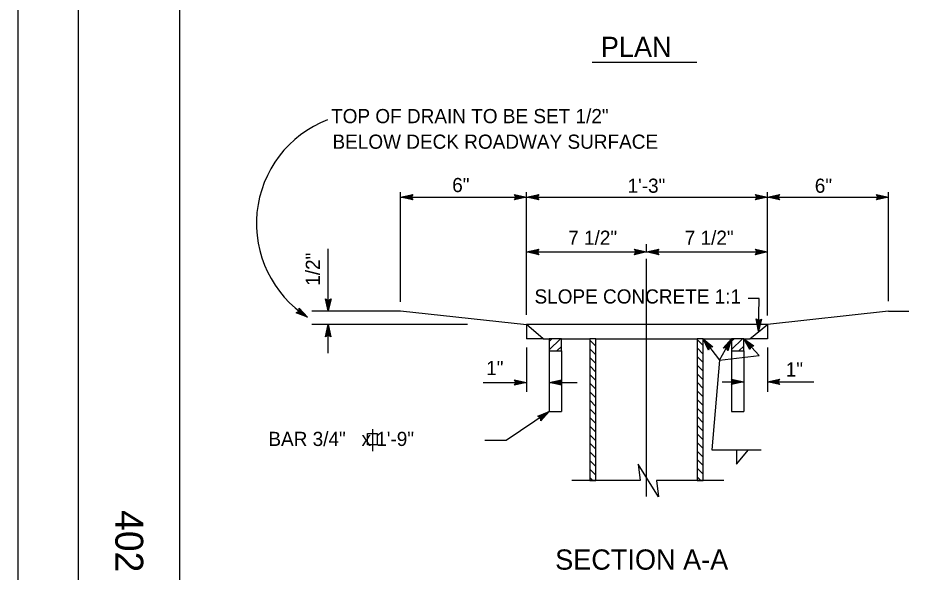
# Model space of a CAD drawing. Extents: x -894 to 866, y -472 to 714.
# Drawn here: x -894 to -452.6, y 108.2 to 382 of the extents above; entities that cross this region are included whole.
import ezdxf

# ---------------------------------------------------------------- set-up
doc = ezdxf.new("R2010")
doc.units = 0
for name, color, linetype in [('56 Stage 3 Anno', 7, 'Continuous'), ('57 Undefined', 7, 'Continuous'), ('59 Sndwall Anno', 7, 'Continuous'), ('60 Nongeo Data', 7, 'Continuous'), ('border_PLOTTING-ELEMENTS', 7, 'Continuous'), ('border_rw_22x34_Cut_Lines', 7, 'Continuous'), ('border_SHEET', 7, 'Continuous'), ('border_WITHIN-BORDER-anno', 7, 'Continuous')]:
    doc.layers.add(name, color=color, linetype=linetype)

msp = doc.modelspace()

# ---------------------------------------------------------------- linework, layer by layer
at = {"layer": '56 Stage 3 Anno'}
for p, q in [((-705.13, 241.73), (-705.13, 295.96)), ((-642.95, 235.39), (-642.95, 295.96)), ((-524.01, 235.04), (-524.01, 295.96)), ((-464.21, 242.08), (-464.21, 295.96)), ((-705.13, 293.49), (-699.13, 294.82)), ((-705.13, 293.49), (-642.95, 293.49)), ((-699.13, 292.15), (-705.13, 293.49)), ((-705.13, 293.49), (-705.13, 293.49)), ((-699.35, 292.51), (-703.75, 293.49)), ((-703.74, 293.49), (-699.37, 294.46)), ((-702.37, 293.49), (-699.54, 294.11)), ((-699.58, 292.87), (-702.37, 293.49)), ((-700.99, 293.49), (-699.78, 293.76)), ((-699.76, 293.21), (-700.99, 293.49)), ((-699.13, 294.82), (-699.93, 293.49)), ((-699.93, 293.49), (-699.13, 292.15)), ((-699.13, 294.82), (-699.13, 294.82)), ((-699.13, 292.15), (-699.13, 292.15)), ((-648.15, 293.49), (-648.95, 294.83)), ((-648.95, 294.83), (-648.95, 294.83)), ((-648.95, 294.83), (-642.95, 293.49)), ((-642.95, 293.49), (-648.95, 292.16)), ((-648.95, 292.16), (-648.15, 293.49)), ((-648.95, 292.16), (-648.95, 292.16)), ((-648.74, 294.47), (-644.33, 293.49)), ((-644.35, 293.49), (-648.72, 292.52)), ((-645.72, 293.49), (-648.54, 292.87)), ((-648.5, 294.12), (-645.72, 293.49)), ((-648.33, 293.77), (-647.1, 293.49)), ((-647.1, 293.49), (-648.31, 293.23)), ((-642.95, 293.49), (-636.95, 294.82)), ((-642.95, 293.49), (-524.01, 293.49)), ((-642.95, 293.49), (-642.95, 293.49)), ((-636.95, 292.15), (-642.95, 293.49)), ((-642.95, 293.49), (-642.95, 293.49)), ((-637.17, 292.51), (-641.57, 293.49)), ((-641.56, 293.49), (-637.19, 294.46)), ((-640.19, 293.49), (-637.37, 294.11)), ((-637.41, 292.87), (-640.19, 293.49)), ((-638.81, 293.49), (-637.6, 293.76)), ((-637.58, 293.21), (-638.81, 293.49)), ((-636.95, 294.82), (-637.75, 293.49)), ((-637.75, 293.49), (-636.95, 292.15)), ((-636.95, 294.82), (-636.95, 294.82)), ((-636.95, 292.15), (-636.95, 292.15)), ((-529.21, 293.49), (-530.01, 294.83)), ((-530.01, 294.83), (-530.01, 294.83)), ((-530.01, 294.83), (-524.01, 293.49)), ((-524.01, 293.49), (-530.01, 292.16)), ((-530.01, 292.16), (-529.21, 293.49)), ((-530.01, 292.16), (-530.01, 292.16)), ((-529.79, 294.47), (-525.39, 293.49)), ((-525.4, 293.49), (-529.77, 292.52)), ((-526.77, 293.49), (-529.59, 292.87)), ((-529.56, 294.12), (-526.77, 293.49)), ((-529.38, 293.77), (-528.15, 293.49)), ((-528.15, 293.49), (-529.36, 293.23)), ((-524.01, 293.49), (-518.01, 294.82)), ((-524.01, 293.49), (-464.21, 293.49)), ((-524.01, 293.49), (-524.01, 293.49)), ((-518.01, 292.15), (-524.01, 293.49)), ((-524.01, 293.49), (-524.01, 293.49)), ((-518.22, 292.51), (-522.63, 293.49)), ((-522.61, 293.49), (-518.24, 294.46)), ((-521.24, 293.49), (-518.42, 294.11)), ((-518.46, 292.87), (-521.24, 293.49)), ((-519.86, 293.49), (-518.65, 293.76)), ((-518.63, 293.21), (-519.86, 293.49)), ((-518.01, 294.82), (-518.81, 293.49)), ((-518.81, 293.49), (-518.01, 292.15)), ((-518.01, 294.82), (-518.01, 294.82)), ((-518.01, 292.15), (-518.01, 292.15)), ((-469.41, 293.49), (-470.21, 294.83)), ((-470.21, 294.83), (-470.21, 294.83)), ((-470.21, 294.83), (-464.21, 293.49)), ((-464.21, 293.49), (-470.21, 292.16)), ((-470.21, 292.16), (-469.41, 293.49)), ((-470.21, 292.16), (-470.21, 292.16)), ((-470, 294.47), (-465.59, 293.49)), ((-465.6, 293.49), (-469.98, 292.52)), ((-466.98, 293.49), (-469.8, 292.87)), ((-469.76, 294.12), (-466.98, 293.49)), ((-469.59, 293.77), (-468.36, 293.49)), ((-468.36, 293.49), (-469.57, 293.23)), ((-464.21, 293.49), (-464.21, 293.49)), ((-740.81, 237.29), (-740.81, 267.93)), ((-642.95, 266.38), (-636.95, 267.71)), ((-642.95, 266.38), (-583.73, 266.38)), ((-636.95, 265.04), (-642.95, 266.38)), ((-642.95, 266.38), (-642.95, 266.38)), ((-637.17, 265.39), (-641.57, 266.38)), ((-641.56, 266.38), (-637.19, 267.35)), ((-640.19, 266.37), (-637.37, 267)), ((-637.41, 265.75), (-640.19, 266.37)), ((-638.81, 266.37), (-637.6, 266.64)), ((-637.58, 266.1), (-638.81, 266.37)), ((-636.95, 267.71), (-637.75, 266.38)), ((-637.75, 266.38), (-636.95, 265.04)), ((-636.95, 267.71), (-636.95, 267.71)), ((-636.95, 265.04), (-636.95, 265.04)), ((-588.93, 266.38), (-589.73, 267.72)), ((-589.73, 267.72), (-589.73, 267.72)), ((-589.73, 267.72), (-583.73, 266.38)), ((-583.73, 266.38), (-589.73, 265.05)), ((-589.73, 265.05), (-588.93, 266.38)), ((-589.73, 265.05), (-589.73, 265.05)), ((-589.51, 267.36), (-585.11, 266.38)), ((-585.12, 266.37), (-589.49, 265.41)), ((-586.49, 266.38), (-589.32, 265.75)), ((-589.28, 267), (-586.49, 266.38)), ((-589.1, 266.65), (-587.87, 266.38)), ((-587.87, 266.38), (-589.08, 266.11)), ((-583.73, 266.38), (-577.73, 267.71)), ((-583.73, 266.38), (-524.01, 266.38)), ((-583.73, 266.38), (-583.73, 266.38)), ((-577.73, 265.04), (-583.73, 266.38)), ((-583.73, 266.38), (-583.73, 266.38)), ((-577.94, 265.39), (-582.35, 266.38)), ((-582.34, 266.38), (-577.96, 267.35)), ((-580.96, 266.37), (-578.14, 267)), ((-578.18, 265.75), (-580.96, 266.37)), ((-579.58, 266.37), (-578.37, 266.64)), ((-578.35, 266.1), (-579.58, 266.37)), ((-577.73, 267.71), (-578.53, 266.38)), ((-578.53, 266.38), (-577.73, 265.04)), ((-577.73, 267.71), (-577.73, 267.71)), ((-577.73, 265.04), (-577.73, 265.04)), ((-529.21, 266.38), (-530.01, 267.72)), ((-530.01, 267.72), (-530.01, 267.72)), ((-530.01, 267.72), (-524.01, 266.38)), ((-524.01, 266.38), (-530.01, 265.05)), ((-530.01, 265.05), (-529.21, 266.38)), ((-530.01, 265.05), (-530.01, 265.05)), ((-529.79, 267.36), (-525.39, 266.38)), ((-525.4, 266.37), (-529.77, 265.41)), ((-526.77, 266.38), (-529.59, 265.75)), ((-529.56, 267), (-526.77, 266.38)), ((-529.38, 266.65), (-528.15, 266.38)), ((-528.15, 266.38), (-529.36, 266.11)), ((-524.01, 266.38), (-524.01, 266.38)), ((-583.73, 145.6), (-583.73, 251.9)), ((-740.81, 237.29), (-742.14, 243.29)), ((-742.14, 243.29), (-742.14, 243.29)), ((-742.14, 243.29), (-740.81, 242.49)), ((-740.81, 238.68), (-741.78, 243.06)), ((-740.81, 240.06), (-741.43, 242.88)), ((-740.81, 242.49), (-739.47, 243.29)), ((-739.47, 243.29), (-740.81, 237.29)), ((-739.82, 243.08), (-740.81, 238.67)), ((-740.18, 242.84), (-740.81, 240.06)), ((-739.47, 243.29), (-739.47, 243.29)), ((-528.06, 243.41), (-533.55, 243.41)), ((-528.41, 227.27), (-528.06, 243.41)), ((-755.32, 237.06), (-755.24, 238.62)), ((-755.24, 238.62), (-755.24, 238.62)), ((-755.24, 238.62), (-751, 234.17)), ((-740.81, 241.44), (-741.07, 242.65)), ((-740.53, 242.67), (-740.81, 241.44)), ((-756.72, 236.4), (-755.32, 237.06)), ((-751, 234.17), (-756.72, 236.4)), ((-756.72, 236.4), (-756.72, 236.4)), ((-752.16, 234.94), (-756.33, 236.57)), ((-753.29, 235.71), (-755.99, 236.76)), ((-754.44, 236.48), (-755.59, 236.93)), ((-755.31, 237.39), (-754.44, 236.48)), ((-755.26, 238.2), (-752.14, 234.94)), ((-755.26, 237.78), (-753.29, 235.71)), ((-751, 234.17), (-751, 234.17)), ((-740.81, 237.29), (-740.81, 237.29)), ((-672.12, 230.5), (-748.94, 230.5)), ((-742.15, 224.5), (-740.81, 230.5)), ((-740.81, 216.38), (-740.81, 230.5)), ((-740.81, 230.5), (-740.81, 230.5)), ((-740.81, 230.5), (-739.48, 224.5)), ((-528.41, 227.27), (-529.61, 233.3)), ((-529.61, 233.3), (-529.61, 233.3)), ((-529.61, 233.3), (-528.3, 232.47)), ((-528.38, 228.67), (-529.25, 233.06)), ((-528.35, 230.04), (-528.91, 232.87)), ((-528.31, 231.42), (-528.56, 232.63)), ((-526.94, 233.24), (-528.41, 227.27)), ((-527.3, 233.04), (-528.38, 228.65)), ((-527.66, 232.81), (-528.35, 230.04)), ((-528.01, 232.64), (-528.31, 231.42)), ((-528.3, 232.47), (-526.94, 233.24)), ((-526.94, 233.24), (-526.94, 233.24)), ((-740.81, 225.3), (-742.15, 224.5)), ((-741.79, 224.71), (-740.81, 229.12)), ((-741.43, 224.95), (-740.81, 227.73)), ((-741.09, 225.12), (-740.81, 226.35)), ((-740.81, 227.73), (-740.18, 224.91)), ((-740.81, 226.35), (-740.54, 225.14)), ((-739.48, 224.5), (-740.81, 225.3)), ((-740.8, 229.1), (-739.84, 224.73)), ((-528.41, 227.27), (-528.41, 227.27)), ((-742.15, 224.5), (-742.15, 224.5)), ((-739.48, 224.5), (-739.48, 224.5)), ((-555.73, 223.5), (-547.69, 212.95)), ((-553.16, 217.91), (-555.73, 223.5)), ((-555.73, 223.5), (-555.73, 223.5)), ((-555.73, 223.5), (-551.03, 219.53)), ((-553, 218.3), (-554.89, 222.4)), ((-554.88, 222.39), (-551.46, 219.5)), ((-552.86, 218.7), (-554.05, 221.3)), ((-554.05, 221.3), (-551.84, 219.43)), ((-547.69, 212.95), (-541.73, 223.5)), ((-545.85, 218.93), (-541.73, 223.5)), ((-545.43, 218.95), (-542.41, 222.3)), ((-545, 218.97), (-543.09, 221.09)), ((-543.09, 221.09), (-543.94, 218.33)), ((-542.41, 222.28), (-543.72, 218)), ((-541.73, 223.5), (-543.52, 217.62)), ((-541.73, 223.5), (-541.73, 223.5)), ((-528.17, 215.24), (-535.73, 223.5)), ((-532.66, 218.17), (-535.73, 223.5)), ((-535.73, 223.5), (-535.73, 223.5)), ((-535.73, 223.5), (-530.69, 219.97)), ((-532.55, 218.57), (-534.8, 222.48)), ((-534.79, 222.47), (-531.12, 219.9)), ((-532.44, 218.98), (-533.86, 221.46)), ((-533.86, 221.46), (-531.49, 219.8)), ((-642.95, 219.19), (-642.95, 197.36)), ((-552.69, 219.05), (-553.22, 220.2)), ((-553.22, 220.2), (-552.27, 219.4)), ((-552.58, 219.36), (-553.16, 217.91)), ((-553.16, 217.91), (-553.16, 217.91)), ((-551.03, 219.53), (-552.58, 219.36)), ((-551.03, 219.53), (-551.03, 219.53)), ((-544.29, 218.97), (-545.85, 218.93)), ((-545.85, 218.93), (-545.85, 218.93)), ((-544.62, 218.96), (-543.77, 219.89)), ((-543.52, 217.62), (-544.29, 218.97)), ((-543.77, 219.89), (-544.13, 218.71)), ((-543.52, 217.62), (-543.52, 217.62)), ((-532.3, 219.34), (-532.93, 220.44)), ((-532.93, 220.44), (-531.92, 219.73)), ((-532.22, 219.66), (-532.66, 218.17)), ((-532.66, 218.17), (-532.66, 218.17)), ((-530.69, 219.97), (-532.22, 219.66)), ((-530.69, 219.97), (-530.69, 219.97)), ((-524.01, 219.19), (-524.01, 197.36)), ((-547.69, 212.95), (-551.43, 168.69)), ((-547.69, 212.95), (-528.17, 215.24)), ((-648.15, 201.94), (-648.95, 203.28)), ((-648.95, 203.28), (-648.95, 203.28)), ((-648.95, 203.28), (-642.95, 201.94)), ((-631.73, 201.94), (-625.73, 203.27)), ((-625.73, 203.27), (-626.53, 201.94)), ((-625.73, 203.27), (-625.73, 203.27)), ((-540.93, 202.29), (-541.73, 203.63)), ((-541.73, 203.63), (-541.73, 203.63)), ((-541.73, 203.63), (-535.73, 202.29)), ((-541.51, 203.27), (-537.11, 202.29)), ((-524.01, 202.29), (-518.01, 203.62)), ((-522.61, 202.29), (-518.24, 203.26)), ((-518.01, 203.62), (-518.81, 202.29)), ((-518.01, 203.62), (-518.01, 203.62)), ((-664.32, 201.94), (-642.95, 201.94)), ((-642.95, 201.94), (-648.95, 200.61)), ((-648.95, 200.61), (-648.15, 201.94)), ((-648.95, 200.61), (-648.95, 200.61)), ((-648.74, 202.92), (-644.33, 201.94)), ((-644.35, 201.93), (-648.72, 200.97)), ((-645.72, 201.94), (-648.54, 201.31)), ((-648.5, 202.56), (-645.72, 201.94)), ((-648.33, 202.22), (-647.1, 201.94)), ((-647.1, 201.94), (-648.31, 201.67)), ((-642.95, 201.94), (-642.95, 201.94)), ((-631.73, 201.94), (-617.97, 201.94)), ((-625.73, 200.6), (-631.73, 201.94)), ((-631.73, 201.94), (-631.73, 201.94)), ((-625.94, 200.95), (-630.35, 201.94)), ((-630.34, 201.94), (-625.96, 202.91)), ((-628.96, 201.94), (-626.14, 202.56)), ((-626.18, 201.31), (-628.96, 201.94)), ((-627.58, 201.93), (-626.37, 202.2)), ((-626.35, 201.66), (-627.58, 201.93)), ((-626.53, 201.94), (-625.73, 200.6)), ((-625.73, 200.6), (-625.73, 200.6)), ((-546.45, 202.29), (-535.73, 202.29)), ((-535.73, 202.29), (-541.73, 200.96)), ((-541.73, 200.96), (-540.93, 202.29)), ((-541.73, 200.96), (-541.73, 200.96)), ((-537.12, 202.29), (-541.49, 201.32)), ((-538.49, 202.29), (-541.32, 201.67)), ((-541.28, 202.91), (-538.49, 202.29)), ((-541.1, 202.57), (-539.87, 202.29)), ((-539.87, 202.29), (-541.08, 202.03)), ((-535.73, 202.29), (-535.73, 202.29)), ((-524.01, 202.29), (-501.13, 202.29)), ((-518.01, 200.95), (-524.01, 202.29)), ((-524.01, 202.29), (-524.01, 202.29)), ((-518.22, 201.31), (-522.63, 202.29)), ((-521.24, 202.29), (-518.42, 202.91)), ((-518.46, 201.67), (-521.24, 202.29)), ((-519.86, 202.29), (-518.65, 202.55)), ((-518.63, 202.01), (-519.86, 202.29)), ((-518.81, 202.29), (-518.01, 200.95)), ((-518.01, 200.95), (-518.01, 200.95)), ((-631.73, 187.5), (-652.93, 173.17)), ((-637.45, 185.25), (-631.73, 187.5)), ((-637.07, 185.07), (-632.87, 186.72)), ((-636.67, 184.91), (-634.02, 185.95)), ((-634.02, 185.95), (-636.01, 183.85)), ((-632.88, 186.71), (-635.96, 183.46)), ((-631.73, 187.5), (-635.95, 183.03)), ((-631.73, 187.5), (-631.73, 187.5)), ((-636.04, 184.58), (-637.45, 185.25)), ((-637.45, 185.25), (-637.45, 185.25)), ((-636.33, 184.72), (-635.16, 185.18)), ((-635.95, 183.03), (-636.04, 184.58)), ((-635.16, 185.18), (-636.01, 184.28)), ((-635.95, 183.03), (-635.95, 183.03)), ((-652.93, 173.17), (-663.61, 173.17)), ((-551.43, 168.69), (-527.13, 168.69)), ((-539.28, 168.69), (-539.28, 161.62)), ((-539.28, 161.62), (-533.36, 168.69))]:
    msp.add_line(p, q, dxfattribs=at)
for points in [[(-583.73, 266.1), (-583.73, 270.25)], [(-583.73, 249.84), (-583.73, 262.98)], [(-583.73, 234.93), (-583.73, 239.09)], [(-583.73, 211.04), (-583.73, 231.82)], [(-583.73, 203.77), (-583.73, 207.92)], [(-583.73, 179.88), (-583.73, 200.65)], [(-583.73, 172.61), (-583.73, 176.76)], [(-583.73, 148.71), (-583.73, 169.49)]]:
    msp.add_lwpolyline(points, dxfattribs=at)
msp.add_arc((-721.31, 280.44), 54.98, 111.1992, 237.3155, dxfattribs=at)
at = {"layer": '57 Undefined'}
for p, q in [((-610.6, 360.14), (-558.97, 360.14)), ((-718.96, 178.89), (-718.96, 167.9))]:
    msp.add_line(p, q, dxfattribs=at)
msp.add_lwpolyline([(-721.54, 176.63), (-716.7, 176.63), (-716.7, 171.14), (-721.54, 171.14)], close=True, dxfattribs=at)
at = {"layer": '59 Sndwall Anno'}
for p, q in [((-631.73, 222.24), (-630.47, 223.5)), ((-631.73, 218), (-626.23, 223.5)), ((-608.73, 219.8), (-611.73, 222.8)), ((-555.73, 220.22), (-558.73, 223.22)), ((-541.73, 222.41), (-540.64, 223.5)), ((-541.73, 218.17), (-536.4, 223.5)), ((-627.99, 217.5), (-625.73, 219.76)), ((-608.73, 215.55), (-611.73, 218.55)), ((-555.73, 215.98), (-558.73, 218.98)), ((-538.16, 217.5), (-535.73, 219.92)), ((-608.73, 211.31), (-611.73, 214.31)), ((-555.73, 211.73), (-558.73, 214.73)), ((-608.73, 207.07), (-611.73, 210.07)), ((-555.73, 207.49), (-558.73, 210.49)), ((-608.73, 202.83), (-611.73, 205.83)), ((-555.73, 203.25), (-558.73, 206.25)), ((-608.73, 198.58), (-611.73, 201.58)), ((-555.73, 199.01), (-558.73, 202.01)), ((-608.73, 194.34), (-611.73, 197.34)), ((-555.73, 194.76), (-558.73, 197.76)), ((-608.73, 190.1), (-611.73, 193.1)), ((-555.73, 190.52), (-558.73, 193.52)), ((-608.73, 185.86), (-611.73, 188.86)), ((-555.73, 186.28), (-558.73, 189.28)), ((-608.73, 181.61), (-611.73, 184.61)), ((-555.73, 182.03), (-558.73, 185.03)), ((-608.73, 177.37), (-611.73, 180.37)), ((-555.73, 177.79), (-558.73, 180.79)), ((-608.73, 173.13), (-611.73, 176.13)), ((-555.73, 173.55), (-558.73, 176.55)), ((-555.73, 169.31), (-558.73, 172.31)), ((-608.73, 168.89), (-611.73, 171.89)), ((-555.73, 165.06), (-558.73, 168.06)), ((-608.73, 164.64), (-611.73, 167.64)), ((-608.73, 160.4), (-611.73, 163.4)), ((-555.73, 160.82), (-558.73, 163.82)), ((-608.73, 156.16), (-611.73, 159.16)), ((-555.73, 156.58), (-558.73, 159.58)), ((-610.31, 153.5), (-611.73, 154.92)), ((-556.89, 153.5), (-558.73, 155.34))]:
    msp.add_line(p, q, dxfattribs=at)
at = {"layer": '60 Nongeo Data'}
for p, q in [((-748.94, 237.29), (-705.13, 237.29)), ((-705.13, 237.29), (-642.95, 230.5)), ((-464.21, 237.11), (-524.01, 230.5)), ((-464.21, 237.11), (-454.3, 237.11)), ((-524.01, 230.5), (-642.95, 230.5)), ((-634.73, 223.5), (-642.95, 230.5)), ((-642.95, 230.5), (-642.95, 223.5)), ((-532.73, 223.5), (-524.01, 230.5)), ((-524.01, 230.5), (-524.01, 223.5)), ((-634.73, 223.5), (-642.95, 223.5)), ((-634.73, 223.5), (-631.73, 223.5)), ((-625.73, 223.5), (-631.73, 223.5)), ((-631.73, 223.5), (-631.73, 217.5)), ((-625.73, 223.5), (-611.73, 223.5)), ((-625.73, 217.5), (-625.73, 223.5)), ((-608.73, 223.5), (-611.73, 223.5)), ((-611.73, 223.5), (-611.73, 153.5)), ((-608.73, 223.5), (-558.73, 223.5)), ((-608.73, 153.5), (-608.73, 223.5)), ((-555.73, 223.5), (-558.73, 223.5)), ((-558.73, 223.5), (-558.73, 153.5)), ((-555.73, 223.5), (-541.73, 223.5)), ((-555.73, 153.5), (-555.73, 223.5)), ((-535.73, 223.5), (-541.73, 223.5)), ((-541.73, 223.5), (-541.73, 217.5)), ((-535.73, 223.5), (-532.73, 223.5)), ((-535.73, 217.5), (-535.73, 223.5)), ((-524.01, 223.5), (-532.73, 223.5)), ((-631.73, 217.5), (-625.73, 217.5)), ((-631.73, 217.5), (-631.73, 187.5)), ((-625.73, 217.5), (-625.73, 187.5)), ((-541.73, 217.5), (-535.73, 217.5)), ((-541.73, 217.5), (-541.73, 187.5)), ((-535.73, 217.5), (-535.73, 187.5)), ((-631.73, 187.5), (-625.73, 187.5)), ((-541.73, 187.5), (-535.73, 187.5)), ((-577.8, 145.5), (-587.8, 161.5)), ((-587.8, 161.5), (-586.8, 153.5)), ((-586.8, 153.5), (-620.54, 153.5)), ((-611.73, 153.5), (-608.73, 153.5)), ((-578.8, 153.5), (-577.8, 145.5)), ((-545.55, 153.5), (-578.8, 153.5)), ((-558.73, 153.5), (-555.73, 153.5))]:
    msp.add_line(p, q, dxfattribs=at)
at = {"layer": 'border_PLOTTING-ELEMENTS'}
for points in [[(-894.04, -472.44), (865.96, -472.44), (865.96, 713.56), (-894.04, 713.56)], [(-864.04, 670.56), (835.96, 670.56), (835.96, -429.44), (-864.04, -429.44)]]:
    msp.add_lwpolyline(points, close=True, dxfattribs=at)
at = {"layer": 'border_rw_22x34_Cut_Lines'}
msp.add_lwpolyline([(-864.04, 670.56), (835.96, 670.56), (835.96, -429.44), (-864.04, -429.44)], close=True, dxfattribs=at)
at = {"layer": 'border_SHEET'}
msp.add_line((-814.04, -404.44), (-814.04, 645.56), dxfattribs=at)

# ---------------------------------------------------------------- texts
at = {"layer": '57 Undefined'}
for s, height, p in [('PLAN', 10, (-606.28, 362.71)), ('TOP OF DRAIN TO BE SET 1/2"', 7, (-739.43, 330.02)), ('BELOW DECK ROADWAY SURFACE', 7, (-738.73, 317.38)), ('6"', 7, (-679.65, 295.97)), ('1\'-3"', 7, (-593.09, 295.63)), ('6"', 7, (-500.66, 295.63)), ('7 1/2"', 7, (-622.38, 269.93)), ('7 1/2"', 7, (-564.86, 269.93)), ('SLOPE CONCRETE 1:1', 7, (-639.02, 240.92)), ('1"', 7, (-662.88, 205.57)), ('1"', 7, (-515.01, 204.86)), ('BAR 3/4"   x 1\'-9"', 7, (-770.39, 170.54)), ('SECTION A-A', 10, (-628.82, 109.43))]:
    msp.add_text(s, height=height, dxfattribs=at).set_placement(p)
msp.add_text('1/2"', height=7, rotation=90, dxfattribs=at).set_placement((-744.94, 249.7))
at = {"layer": 'border_WITHIN-BORDER-anno'}
msp.add_text('402', height=13.78, rotation=270, dxfattribs=at).set_placement((-845.95, 138.85))

doc.saveas('drawing.dxf')
